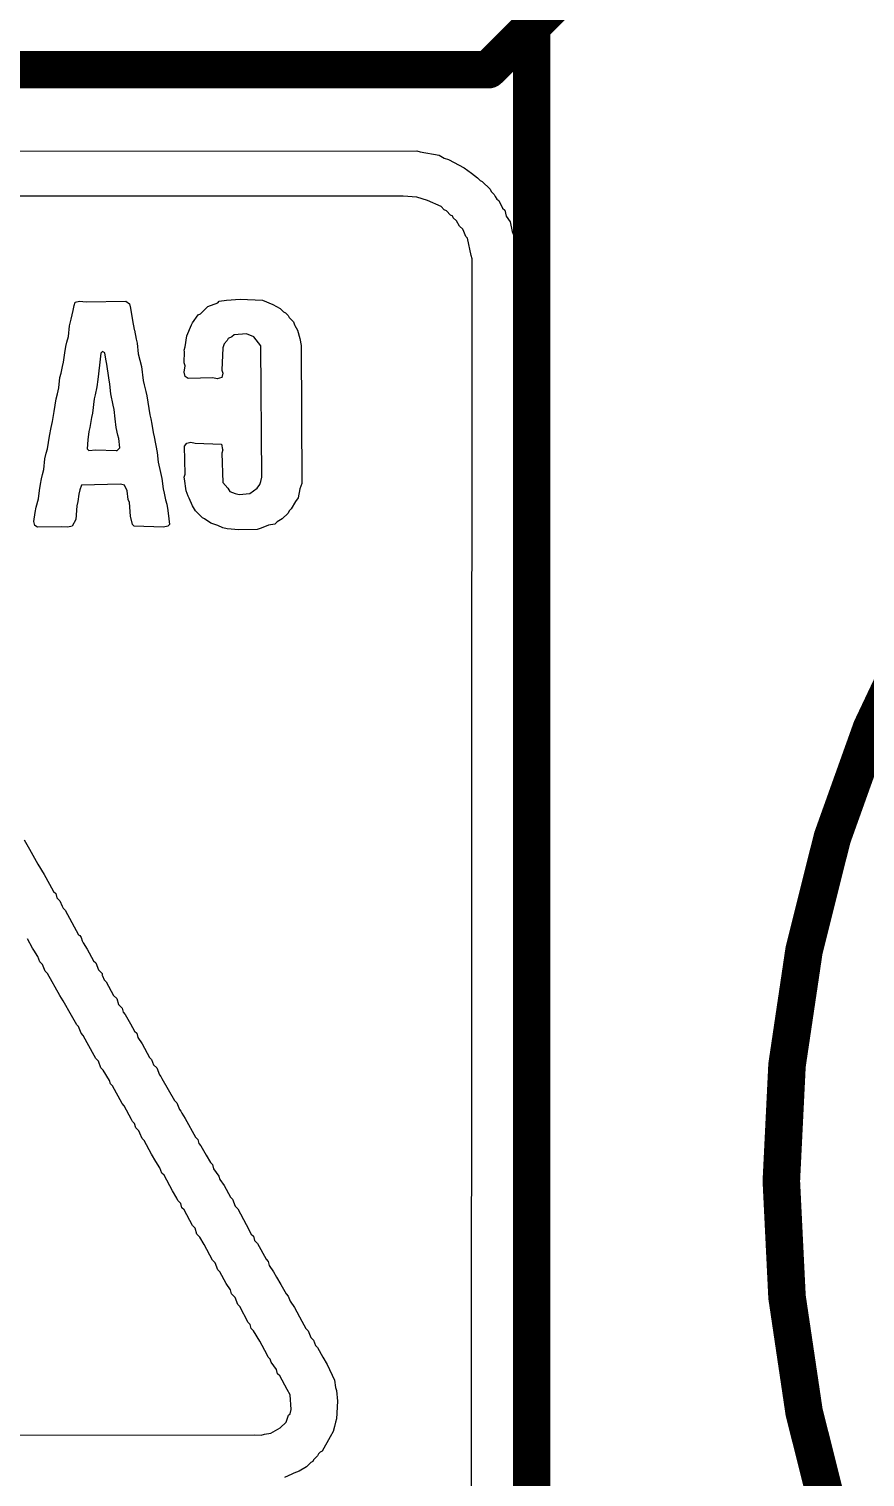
# Model space of a CAD drawing. Header units: millimetres. Extents: x -0.24 to 4.31, y 0 to 2.89.
# Drawn here: x 0.7071 to 0.8184, y 0.7886 to 0.9814 of the extents above; entities that cross this region are included whole.
import ezdxf

# ---------------------------------------------------------------- set-up
doc = ezdxf.new("R2010")
doc.units = ezdxf.units.MM
doc.header["$MEASUREMENT"] = 0
for name, color, linetype in [('BottomOverlay', 54, 'Continuous'), ('Mechanical2', 216, 'Continuous'), ('MultiLayer', 9, 'Continuous'), ('TopOverlay', 2, 'Continuous')]:
    doc.layers.add(name, color=color, linetype=linetype)

# ---------------------------------------------------------------- blocks, each defined once
blk = doc.blocks.new('6_8UF400V87EC0241_9')
at = {"layer": 'TopOverlay'}
for points, const_width in [([(0.15748, 0, 1), (-0.15748, 0, 1)], 0.005), ([(0.15623, 0, 1), (0.15873, 0, 1)], 0.0025)]:
    blk.add_lwpolyline(points, format="xyb", close=True, dxfattribs=dict(at, const_width=const_width))
blk = doc.blocks.new('HF32FA_G_005_HSL1_21')
at = {"layer": 'TopOverlay', "const_width": 0.005}
blk.add_lwpolyline([(-0.347, -0.2), (0.347, -0.2)], dxfattribs=at)

msp = doc.modelspace()

# ---------------------------------------------------------------- linework, layer by layer
at = {"layer": 'BottomOverlay'}
for p, q in [((0.60567, 0.96511), (0.75872, 0.96518)), ((0.75872, 0.96518), (0.75914, 0.96504)), ((0.75914, 0.96504), (0.76166, 0.96462)), ((0.76166, 0.96462), (0.76236, 0.9642)), ((0.76236, 0.9642), (0.76292, 0.96406)), ((0.76292, 0.96406), (0.76502, 0.96294)), ((0.76502, 0.96294), (0.766, 0.96224)), ((0.766, 0.96224), (0.76677, 0.96161)), ((0.76677, 0.96161), (0.76712, 0.96126)), ((0.76712, 0.96126), (0.7674, 0.96112)), ((0.7674, 0.96112), (0.76845, 0.96007)), ((0.7569, 0.95916), (0.64437, 0.95916)), ((0.75872, 0.95902), (0.7569, 0.95916)), ((0.76012, 0.9586), (0.75872, 0.95902)), ((0.76194, 0.95776), (0.76012, 0.9586)), ((0.76845, 0.96007), (0.76859, 0.95979)), ((0.76859, 0.95979), (0.76901, 0.95937)), ((0.76901, 0.95937), (0.76915, 0.95909)), ((0.76915, 0.95909), (0.76936, 0.95874)), ((0.76936, 0.95874), (0.76964, 0.9586)), ((0.76964, 0.9586), (0.77013, 0.95755)), ((0.76236, 0.95734), (0.76194, 0.95776)), ((0.76264, 0.9572), (0.76236, 0.95734)), ((0.7632, 0.95664), (0.76264, 0.9572)), ((0.76348, 0.9565), (0.7632, 0.95664)), ((0.76355, 0.95629), (0.76348, 0.9565)), ((0.77013, 0.95755), (0.77041, 0.95727)), ((0.77041, 0.95727), (0.77062, 0.9565)), ((0.77062, 0.9565), (0.77111, 0.95573)), ((0.76397, 0.95587), (0.76355, 0.95629)), ((0.76439, 0.95517), (0.76397, 0.95587)), ((0.76481, 0.95475), (0.76439, 0.95517)), ((0.76495, 0.95447), (0.76481, 0.95475)), ((0.77111, 0.95573), (0.77139, 0.95447)), ((0.76523, 0.95377), (0.76495, 0.95447)), ((0.76544, 0.95356), (0.76523, 0.95377)), ((0.76593, 0.95125), (0.76544, 0.95356)), ((0.77139, 0.95447), (0.77181, 0.95349)), ((0.77181, 0.95349), (0.77195, 0.95041)), ((0.76607, 0.95083), (0.76593, 0.95125)), ((0.766, 0.77959), (0.76607, 0.95083)), ((0.77195, 0.95041), (0.77195, 0.75097)), ((0.71309, 0.94461), (0.71323, 0.94503)), ((0.71323, 0.94503), (0.71379, 0.94517)), ((0.71379, 0.94517), (0.7147, 0.9451)), ((0.7147, 0.9451), (0.71995, 0.94517)), ((0.71995, 0.94517), (0.72044, 0.94482)), ((0.73087, 0.94447), (0.7322, 0.94496)), ((0.7322, 0.94496), (0.73241, 0.94517)), ((0.73241, 0.94517), (0.73339, 0.94531)), ((0.73339, 0.94531), (0.73521, 0.94545)), ((0.73521, 0.94545), (0.73814, 0.94531)), ((0.73814, 0.94531), (0.73954, 0.94475)), ((0.71267, 0.94279), (0.71295, 0.94391)), ((0.71295, 0.94391), (0.71309, 0.94461)), ((0.72044, 0.94482), (0.72058, 0.94426)), ((0.72058, 0.94426), (0.72086, 0.94258)), ((0.72884, 0.9423), (0.72961, 0.94335)), ((0.72961, 0.94335), (0.72989, 0.94349)), ((0.72989, 0.94349), (0.73087, 0.94447)), ((0.73954, 0.94475), (0.74052, 0.94419)), ((0.74052, 0.94419), (0.74094, 0.94377)), ((0.74094, 0.94377), (0.74122, 0.94363)), ((0.74122, 0.94363), (0.74157, 0.94328)), ((0.74157, 0.94328), (0.74171, 0.943)), ((0.74171, 0.943), (0.74227, 0.94244)), ((0.71232, 0.94048), (0.71246, 0.94188)), ((0.71246, 0.94188), (0.71267, 0.94279)), ((0.72086, 0.94258), (0.72107, 0.94139)), ((0.72107, 0.94139), (0.72114, 0.94132)), ((0.72114, 0.94132), (0.72135, 0.94013)), ((0.72807, 0.94055), (0.7287, 0.94202)), ((0.7287, 0.94202), (0.72884, 0.9423)), ((0.74227, 0.94244), (0.74241, 0.94202)), ((0.74241, 0.94202), (0.74248, 0.94195)), ((0.74248, 0.94195), (0.74283, 0.94132)), ((0.74283, 0.94132), (0.74311, 0.9402)), ((0.71183, 0.93831), (0.71197, 0.93915)), ((0.71197, 0.93915), (0.71211, 0.93971)), ((0.71211, 0.93971), (0.71232, 0.94048)), ((0.72135, 0.94013), (0.72149, 0.93957)), ((0.72149, 0.93957), (0.72163, 0.93817)), ((0.72786, 0.93908), (0.72807, 0.94055)), ((0.73304, 0.9395), (0.7329, 0.93894)), ((0.73346, 0.93992), (0.73304, 0.9395)), ((0.7336, 0.9402), (0.73346, 0.93992)), ((0.73409, 0.94041), (0.7336, 0.9402)), ((0.73437, 0.94069), (0.73409, 0.94041)), ((0.73605, 0.94083), (0.73437, 0.94069)), ((0.73702, 0.94041), (0.73605, 0.94083)), ((0.73793, 0.93922), (0.73702, 0.94041)), ((0.73807, 0.92172), (0.73793, 0.93922)), ((0.74311, 0.9402), (0.74332, 0.93929)), ((0.74332, 0.93929), (0.74339, 0.92088)), ((0.71169, 0.93705), (0.71183, 0.93831)), ((0.71666, 0.93824), (0.71645, 0.93663)), ((0.71687, 0.93845), (0.71666, 0.93824)), ((0.71715, 0.93831), (0.71687, 0.93845)), ((0.71729, 0.93747), (0.71715, 0.93831)), ((0.71743, 0.93677), (0.71729, 0.93747)), ((0.72163, 0.93817), (0.72205, 0.93649)), ((0.72772, 0.93866), (0.72786, 0.93908)), ((0.72779, 0.93845), (0.72772, 0.93866)), ((0.72772, 0.93698), (0.72779, 0.93845)), ((0.7329, 0.93894), (0.73276, 0.936)), ((0.7112, 0.93502), (0.71134, 0.93558)), ((0.71134, 0.93558), (0.71155, 0.93649)), ((0.71155, 0.93649), (0.71169, 0.93705)), ((0.71645, 0.93663), (0.71624, 0.93474)), ((0.71771, 0.93495), (0.71743, 0.93677)), ((0.72205, 0.93649), (0.72226, 0.9346)), ((0.72786, 0.93656), (0.72772, 0.93698)), ((0.72772, 0.93572), (0.72786, 0.93656)), ((0.72786, 0.93516), (0.72772, 0.93572)), ((0.73276, 0.936), (0.7329, 0.93558)), ((0.7329, 0.93558), (0.73276, 0.93502)), ((0.71085, 0.93285), (0.71106, 0.93362)), ((0.71106, 0.93362), (0.7112, 0.93502)), ((0.7161, 0.93376), (0.71589, 0.93271)), ((0.71624, 0.93474), (0.7161, 0.93376)), ((0.71785, 0.93411), (0.71771, 0.93495)), ((0.71799, 0.93285), (0.71785, 0.93411)), ((0.72226, 0.9346), (0.7224, 0.93404)), ((0.7224, 0.93404), (0.72261, 0.93313)), ((0.72828, 0.93488), (0.72786, 0.93516)), ((0.73157, 0.93495), (0.72828, 0.93488)), ((0.73213, 0.93481), (0.73157, 0.93495)), ((0.73276, 0.93502), (0.73213, 0.93481)), ((0.71043, 0.93047), (0.71071, 0.93215)), ((0.71071, 0.93215), (0.71085, 0.93285)), ((0.71575, 0.93215), (0.71554, 0.93026)), ((0.71589, 0.93271), (0.71575, 0.93215)), ((0.71827, 0.93131), (0.71799, 0.93285)), ((0.72261, 0.93313), (0.72275, 0.93257)), ((0.72275, 0.93257), (0.72317, 0.93005)), ((0.71022, 0.92914), (0.71043, 0.93047)), ((0.7154, 0.9297), (0.71519, 0.92837)), ((0.71554, 0.93026), (0.7154, 0.9297)), ((0.71841, 0.93075), (0.71827, 0.93131)), ((0.71855, 0.92949), (0.71841, 0.93075)), ((0.71869, 0.92837), (0.71855, 0.92949)), ((0.72317, 0.93005), (0.72331, 0.92949)), ((0.72331, 0.92949), (0.72345, 0.92879)), ((0.7098, 0.92718), (0.71001, 0.92837)), ((0.71001, 0.92837), (0.71022, 0.92914)), ((0.71505, 0.92781), (0.71491, 0.92669)), ((0.71519, 0.92837), (0.71505, 0.92781)), ((0.7189, 0.92732), (0.71869, 0.92837)), ((0.72345, 0.92879), (0.72359, 0.92767)), ((0.72359, 0.92767), (0.72373, 0.92711)), ((0.70952, 0.9255), (0.7098, 0.92718)), ((0.71491, 0.92669), (0.71484, 0.9255)), ((0.71883, 0.92529), (0.71918, 0.92564)), ((0.71904, 0.9269), (0.7189, 0.92732)), ((0.71918, 0.92564), (0.71904, 0.9269)), ((0.72373, 0.92711), (0.72415, 0.92501)), ((0.72779, 0.92585), (0.72807, 0.92627)), ((0.72786, 0.92214), (0.72779, 0.92585)), ((0.72807, 0.92627), (0.72863, 0.92641)), ((0.72863, 0.92641), (0.72919, 0.92627)), ((0.72919, 0.92627), (0.73269, 0.92613)), ((0.73269, 0.92613), (0.73283, 0.92543)), ((0.70903, 0.92277), (0.70917, 0.92417)), ((0.70917, 0.92417), (0.70938, 0.92494)), ((0.70938, 0.92494), (0.70952, 0.9255)), ((0.71484, 0.9255), (0.71505, 0.92529)), ((0.71505, 0.92529), (0.71596, 0.92536)), ((0.71596, 0.92536), (0.71869, 0.92529)), ((0.71869, 0.92529), (0.71883, 0.92529)), ((0.72415, 0.92501), (0.72429, 0.92375)), ((0.72429, 0.92375), (0.72457, 0.92235)), ((0.7329, 0.92536), (0.73276, 0.92494)), ((0.73276, 0.92494), (0.7329, 0.92102)), ((0.73283, 0.92543), (0.7329, 0.92536)), ((0.70875, 0.92151), (0.70889, 0.92207)), ((0.70889, 0.92207), (0.70903, 0.92277)), ((0.72457, 0.92235), (0.72478, 0.92158)), ((0.72772, 0.92172), (0.72786, 0.92214)), ((0.70833, 0.91885), (0.70847, 0.91997)), ((0.70847, 0.91997), (0.70861, 0.92081)), ((0.70861, 0.92081), (0.70875, 0.92151)), ((0.71386, 0.92004), (0.71372, 0.91948)), ((0.71407, 0.92067), (0.71386, 0.92004)), ((0.71925, 0.92081), (0.71407, 0.92067)), ((0.71981, 0.92067), (0.71925, 0.92081)), ((0.72016, 0.9199), (0.71981, 0.92067)), ((0.7203, 0.91878), (0.72016, 0.9199)), ((0.72478, 0.92158), (0.72492, 0.92018)), ((0.72492, 0.92018), (0.72506, 0.91962)), ((0.72779, 0.92151), (0.72772, 0.92172)), ((0.728, 0.9199), (0.72779, 0.92151)), ((0.72828, 0.9192), (0.728, 0.9199)), ((0.7329, 0.92102), (0.73353, 0.92025)), ((0.73353, 0.92025), (0.73381, 0.91983)), ((0.73381, 0.91983), (0.73451, 0.91955)), ((0.73647, 0.91955), (0.73744, 0.92025)), ((0.73744, 0.92025), (0.73779, 0.92074)), ((0.73779, 0.92074), (0.73793, 0.92116)), ((0.73793, 0.92116), (0.73807, 0.92172)), ((0.74311, 0.92018), (0.7429, 0.91899)), ((0.74339, 0.92088), (0.74311, 0.92018)), ((0.70805, 0.91773), (0.70833, 0.91885)), ((0.71344, 0.91794), (0.7133, 0.91612)), ((0.71358, 0.9185), (0.71344, 0.91794)), ((0.71372, 0.91948), (0.71358, 0.9185)), ((0.72044, 0.91836), (0.7203, 0.91878)), ((0.72058, 0.91654), (0.72044, 0.91836)), ((0.72506, 0.91962), (0.72527, 0.91871)), ((0.72527, 0.91871), (0.72541, 0.91815)), ((0.72541, 0.91815), (0.72555, 0.91731)), ((0.72842, 0.91892), (0.72828, 0.9192)), ((0.72884, 0.91794), (0.72842, 0.91892)), ((0.72926, 0.91724), (0.72884, 0.91794)), ((0.73451, 0.91955), (0.73507, 0.91941)), ((0.73507, 0.91941), (0.73647, 0.91955)), ((0.74255, 0.9185), (0.74199, 0.91752)), ((0.7429, 0.91899), (0.74255, 0.9185)), ((0.7077, 0.91584), (0.70791, 0.91703)), ((0.70791, 0.91703), (0.70805, 0.91773)), ((0.7133, 0.91612), (0.71281, 0.91521)), ((0.72086, 0.91542), (0.72058, 0.91654)), ((0.72555, 0.91731), (0.72569, 0.91619)), ((0.72569, 0.91619), (0.72576, 0.91542)), ((0.73017, 0.91633), (0.72926, 0.91724)), ((0.73045, 0.91619), (0.73017, 0.91633)), ((0.73129, 0.91563), (0.73045, 0.91619)), ((0.7408, 0.91619), (0.7401, 0.91577)), ((0.74157, 0.91696), (0.7408, 0.91619)), ((0.74171, 0.91724), (0.74157, 0.91696)), ((0.74199, 0.91752), (0.74171, 0.91724)), ((0.70784, 0.91528), (0.7077, 0.91584)), ((0.70819, 0.91507), (0.70784, 0.91528)), ((0.71134, 0.91514), (0.70819, 0.91507)), ((0.71225, 0.91507), (0.71134, 0.91514)), ((0.71281, 0.91521), (0.71225, 0.91507)), ((0.72107, 0.91521), (0.72086, 0.91542)), ((0.72499, 0.91507), (0.72107, 0.91521)), ((0.72555, 0.91521), (0.72499, 0.91507)), ((0.72576, 0.91542), (0.72555, 0.91521)), ((0.7322, 0.91528), (0.73129, 0.91563)), ((0.7329, 0.915), (0.7322, 0.91528)), ((0.73346, 0.91486), (0.7329, 0.915)), ((0.735, 0.91472), (0.73346, 0.91486)), ((0.73744, 0.91479), (0.735, 0.91472)), ((0.738, 0.91493), (0.73744, 0.91479)), ((0.73898, 0.91535), (0.738, 0.91493)), ((0.73982, 0.91549), (0.73898, 0.91535)), ((0.7401, 0.91577), (0.73982, 0.91549)), ((0.70644, 0.87344), (0.70714, 0.87218)), ((0.70714, 0.87218), (0.70826, 0.87022)), ((0.70826, 0.87022), (0.7091, 0.86882)), ((0.7091, 0.86882), (0.7098, 0.86756)), ((0.7098, 0.86756), (0.71036, 0.86658)), ((0.71036, 0.86658), (0.71064, 0.8663)), ((0.71064, 0.8663), (0.71078, 0.86574)), ((0.71078, 0.86574), (0.7112, 0.86532)), ((0.7112, 0.86532), (0.71148, 0.86462)), ((0.71148, 0.86462), (0.71162, 0.86434)), ((0.71162, 0.86434), (0.7119, 0.86406)), ((0.7119, 0.86406), (0.71365, 0.86077)), ((0.70756, 0.85902), (0.70686, 0.86028)), ((0.71365, 0.86077), (0.71386, 0.8607)), ((0.71386, 0.8607), (0.714, 0.86042)), ((0.714, 0.86042), (0.71414, 0.86)), ((0.7077, 0.85874), (0.70756, 0.85902)), ((0.70826, 0.8579), (0.7077, 0.85874)), ((0.71414, 0.86), (0.71428, 0.85972)), ((0.71428, 0.85972), (0.71484, 0.85888)), ((0.71484, 0.85888), (0.71568, 0.85734)), ((0.70854, 0.8572), (0.70826, 0.8579)), ((0.70889, 0.85685), (0.70854, 0.8572)), ((0.70924, 0.85594), (0.70889, 0.85685)), ((0.71568, 0.85734), (0.71596, 0.85706)), ((0.71596, 0.85706), (0.71631, 0.85615)), ((0.70952, 0.85566), (0.70924, 0.85594)), ((0.7112, 0.85272), (0.70952, 0.85566)), ((0.71631, 0.85615), (0.7168, 0.85566)), ((0.7168, 0.85566), (0.7168, 0.85538)), ((0.7168, 0.85538), (0.71687, 0.85531)), ((0.71687, 0.85531), (0.71708, 0.85482)), ((0.71708, 0.85482), (0.71736, 0.85454)), ((0.71736, 0.85454), (0.71834, 0.85272)), ((0.71162, 0.85202), (0.7112, 0.85272)), ((0.71834, 0.85272), (0.71876, 0.8523)), ((0.71274, 0.85006), (0.71162, 0.85202)), ((0.71876, 0.8523), (0.71897, 0.85153)), ((0.71897, 0.85153), (0.71946, 0.85104)), ((0.71946, 0.85104), (0.7196, 0.85048)), ((0.7196, 0.85048), (0.71988, 0.8502)), ((0.71344, 0.8488), (0.71274, 0.85006)), ((0.71365, 0.84859), (0.71344, 0.8488)), ((0.714, 0.84768), (0.71365, 0.84859)), ((0.71988, 0.8502), (0.72058, 0.84894)), ((0.72058, 0.84894), (0.72114, 0.84796)), ((0.71428, 0.8474), (0.714, 0.84768)), ((0.71484, 0.84642), (0.71428, 0.8474)), ((0.72114, 0.84796), (0.72142, 0.84768)), ((0.72142, 0.84768), (0.72156, 0.84712)), ((0.72156, 0.84712), (0.72212, 0.84628)), ((0.71596, 0.84432), (0.71484, 0.84642)), ((0.72212, 0.84628), (0.7231, 0.84446)), ((0.71631, 0.84397), (0.71596, 0.84432)), ((0.71666, 0.84306), (0.71631, 0.84397)), ((0.71694, 0.84278), (0.71666, 0.84306)), ((0.71778, 0.84138), (0.71694, 0.84278)), ((0.7231, 0.84446), (0.72338, 0.84418)), ((0.72338, 0.84418), (0.72366, 0.84348)), ((0.72366, 0.84348), (0.72408, 0.84306)), ((0.72408, 0.84306), (0.72443, 0.84215)), ((0.71792, 0.84096), (0.71778, 0.84138)), ((0.7182, 0.84068), (0.71792, 0.84096)), ((0.72443, 0.84215), (0.72464, 0.84194)), ((0.72464, 0.84194), (0.72478, 0.84166)), ((0.72478, 0.84166), (0.72646, 0.83873)), ((0.71946, 0.83831), (0.7182, 0.84068)), ((0.71974, 0.83803), (0.71946, 0.83831)), ((0.72072, 0.83621), (0.71974, 0.83803)), ((0.72646, 0.83873), (0.72674, 0.83844)), ((0.72674, 0.83844), (0.72709, 0.83754)), ((0.72709, 0.83754), (0.7273, 0.83733)), ((0.7273, 0.83733), (0.72744, 0.83705)), ((0.72744, 0.83705), (0.72786, 0.83635)), ((0.72086, 0.83593), (0.72072, 0.83621)), ((0.72114, 0.83565), (0.72086, 0.83593)), ((0.72128, 0.83509), (0.72114, 0.83565)), ((0.7217, 0.83467), (0.72128, 0.83509)), ((0.72786, 0.83635), (0.72926, 0.83383)), ((0.72184, 0.83439), (0.7217, 0.83467)), ((0.72212, 0.83369), (0.72184, 0.83439)), ((0.7224, 0.83341), (0.72212, 0.83369)), ((0.72338, 0.83159), (0.7224, 0.83341)), ((0.72926, 0.83383), (0.72954, 0.83355)), ((0.72954, 0.83355), (0.72968, 0.83299)), ((0.72394, 0.83061), (0.72338, 0.83159)), ((0.72968, 0.83299), (0.72996, 0.83271)), ((0.72996, 0.83271), (0.73066, 0.83145)), ((0.73066, 0.83145), (0.73122, 0.83047)), ((0.7245, 0.82977), (0.72394, 0.83061)), ((0.72478, 0.82907), (0.7245, 0.82977)), ((0.73122, 0.83047), (0.7315, 0.83019)), ((0.7315, 0.83019), (0.73164, 0.82963)), ((0.73164, 0.82963), (0.73234, 0.82865)), ((0.72506, 0.82879), (0.72478, 0.82907)), ((0.72618, 0.82669), (0.72506, 0.82879)), ((0.73234, 0.82865), (0.73248, 0.82823)), ((0.73248, 0.82823), (0.73304, 0.82739)), ((0.73304, 0.82739), (0.73388, 0.82585)), ((0.72674, 0.82571), (0.72618, 0.82669)), ((0.72688, 0.82543), (0.72674, 0.82571)), ((0.7273, 0.82501), (0.72688, 0.82543)), ((0.73388, 0.82585), (0.73416, 0.82557)), ((0.73416, 0.82557), (0.73451, 0.82466)), ((0.72744, 0.82445), (0.7273, 0.82501)), ((0.72772, 0.82417), (0.72744, 0.82445)), ((0.72884, 0.82207), (0.72772, 0.82417)), ((0.73451, 0.82466), (0.73486, 0.82431)), ((0.73486, 0.82431), (0.73598, 0.82221)), ((0.72919, 0.82172), (0.72884, 0.82207)), ((0.7294, 0.82095), (0.72919, 0.82172)), ((0.73598, 0.82221), (0.73667, 0.82095)), ((0.72982, 0.82053), (0.7294, 0.82095)), ((0.73038, 0.81955), (0.72982, 0.82053)), ((0.7315, 0.81745), (0.73038, 0.81955)), ((0.73667, 0.82095), (0.73695, 0.82067)), ((0.73695, 0.82067), (0.73709, 0.82011)), ((0.73709, 0.82011), (0.73751, 0.81969)), ((0.73751, 0.81969), (0.73863, 0.81759)), ((0.73185, 0.8171), (0.7315, 0.81745)), ((0.7322, 0.81619), (0.73185, 0.8171)), ((0.73248, 0.81591), (0.7322, 0.81619)), ((0.73332, 0.81437), (0.73248, 0.81591)), ((0.73863, 0.81759), (0.73891, 0.81731)), ((0.73891, 0.81731), (0.73905, 0.81675)), ((0.73905, 0.81675), (0.73961, 0.81591)), ((0.73961, 0.81591), (0.74003, 0.81521)), ((0.73388, 0.81353), (0.73332, 0.81437)), ((0.74003, 0.81521), (0.74059, 0.81423)), ((0.74059, 0.81423), (0.74129, 0.81297)), ((0.73402, 0.81297), (0.73388, 0.81353)), ((0.73451, 0.81248), (0.73402, 0.81297)), ((0.73486, 0.81157), (0.73451, 0.81248)), ((0.74129, 0.81297), (0.74157, 0.81269)), ((0.74157, 0.81269), (0.74185, 0.81199)), ((0.74185, 0.81199), (0.74241, 0.81115)), ((0.73514, 0.81129), (0.73486, 0.81157)), ((0.73626, 0.80919), (0.73514, 0.81129)), ((0.74241, 0.81115), (0.74339, 0.80933)), ((0.73654, 0.80891), (0.73626, 0.80919)), ((0.73667, 0.80835), (0.73654, 0.80891)), ((0.73695, 0.80807), (0.73667, 0.80835)), ((0.73779, 0.80667), (0.73695, 0.80807)), ((0.74339, 0.80933), (0.74395, 0.80835)), ((0.74395, 0.80835), (0.74423, 0.80807)), ((0.74423, 0.80807), (0.74458, 0.80716)), ((0.73877, 0.80485), (0.73779, 0.80667)), ((0.74458, 0.80716), (0.74493, 0.80681)), ((0.74493, 0.80681), (0.74521, 0.80611)), ((0.74521, 0.80611), (0.74549, 0.80583)), ((0.73891, 0.80457), (0.73877, 0.80485)), ((0.73919, 0.80429), (0.73891, 0.80457)), ((0.73933, 0.80387), (0.73919, 0.80429)), ((0.74549, 0.80583), (0.74619, 0.80457)), ((0.74619, 0.80457), (0.74675, 0.80359)), ((0.74003, 0.80289), (0.73933, 0.80387)), ((0.74017, 0.80233), (0.74003, 0.80289)), ((0.74045, 0.80205), (0.74017, 0.80233)), ((0.74675, 0.80359), (0.74773, 0.8015)), ((0.74143, 0.80024), (0.74045, 0.80205)), ((0.74773, 0.8015), (0.74787, 0.80052)), ((0.74787, 0.80052), (0.74801, 0.8001)), ((0.74185, 0.79954), (0.74143, 0.80024)), ((0.74199, 0.79758), (0.74185, 0.79954)), ((0.74801, 0.8001), (0.74815, 0.7987)), ((0.74815, 0.7987), (0.74801, 0.79632)), ((0.74129, 0.7959), (0.74164, 0.79681)), ((0.74164, 0.79681), (0.74185, 0.79702)), ((0.74185, 0.79702), (0.74199, 0.79758)), ((0.73926, 0.79443), (0.74052, 0.79513)), ((0.74052, 0.79513), (0.74129, 0.7959)), ((0.74759, 0.79464), (0.74717, 0.79394)), ((0.74773, 0.79534), (0.74759, 0.79464)), ((0.74787, 0.7959), (0.74773, 0.79534)), ((0.74801, 0.79632), (0.74787, 0.7959)), ((0.69602, 0.79415), (0.73709, 0.79422)), ((0.73709, 0.79422), (0.738, 0.79415)), ((0.738, 0.79415), (0.73842, 0.79429)), ((0.73842, 0.79429), (0.73926, 0.79443)), ((0.74717, 0.79394), (0.74612, 0.79205)), ((0.74486, 0.79065), (0.74458, 0.79051)), ((0.74493, 0.79086), (0.74486, 0.79065)), ((0.74549, 0.79142), (0.74493, 0.79086)), ((0.74563, 0.7917), (0.74549, 0.79142)), ((0.74584, 0.79191), (0.74563, 0.7917)), ((0.74612, 0.79205), (0.74584, 0.79191)), ((0.74206, 0.78897), (0.74108, 0.78855)), ((0.74234, 0.78911), (0.74206, 0.78897)), ((0.74304, 0.78939), (0.74234, 0.78911)), ((0.74402, 0.78995), (0.74304, 0.78939)), ((0.74458, 0.79051), (0.74402, 0.78995))]:
    msp.add_line(p, q, dxfattribs=at)
at = {"layer": 'Mechanical2', "const_width": 0.005}
for points in [[(0.76824, 0.976), (0.81204, 1.0198)], [(0.518, 0.976), (0.76824, 0.976)]]:
    msp.add_lwpolyline(points, dxfattribs=at)
at = {"layer": 'Mechanical2', "const_width": 0.0025}
msp.add_lwpolyline([(0.76699, 0.976, 1), (0.76949, 0.976, 1)], format="xyb", close=True, dxfattribs=at)
msp.add_lwpolyline([(0.76699, 0.976, 1), (0.76949, 0.976, 1)], format="xyb", close=True, dxfattribs=at)
at = {"layer": 'MultiLayer'}
for p, q in [((0.76824, 0.976), (0.81204, 1.0198)), ((0.38692, 0.976), (0.76824, 0.976))]:
    msp.add_line(p, q, dxfattribs=at)

# ---------------------------------------------------------------- block references
for name, p, rotation in [('HF32FA_G_005_HSL1_21', (0.574, 0.764), 90), ('6_8UF400V87EC0241_9', (0.96471, 0.828), 180)]:
    msp.add_blockref(name, p, dxfattribs=dict(rotation=rotation))

doc.saveas('drawing.dxf')
